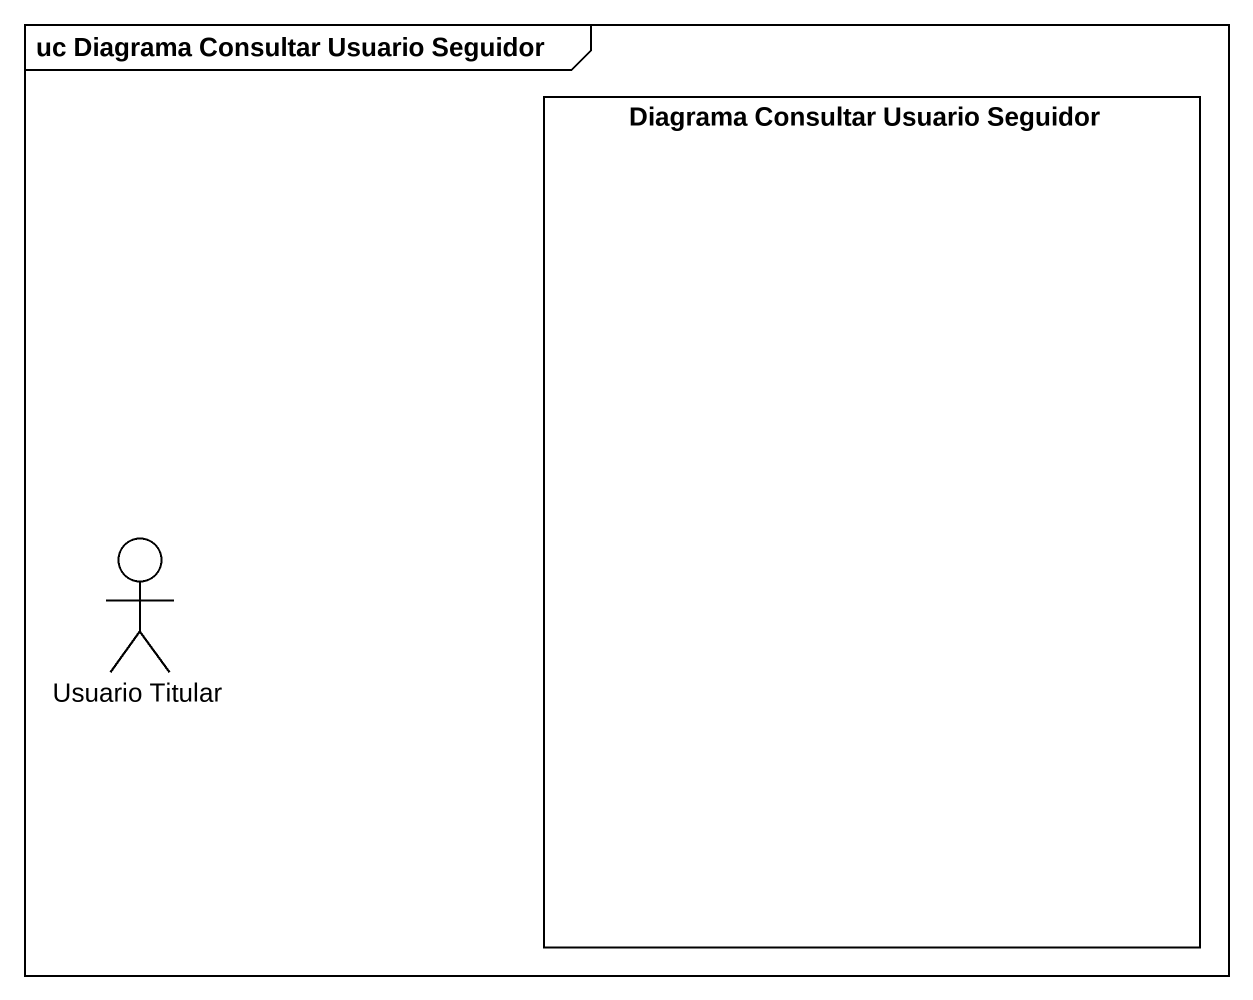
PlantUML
@startuml
mainframe uc Diagrama Consultar Usuario Seguidor
rectangle "Diagrama Consultar Usuario Seguidor" as Diagrama_Consultar_Usuario
actor "Usuario Titular" as Usuario_Titular
@enduml
